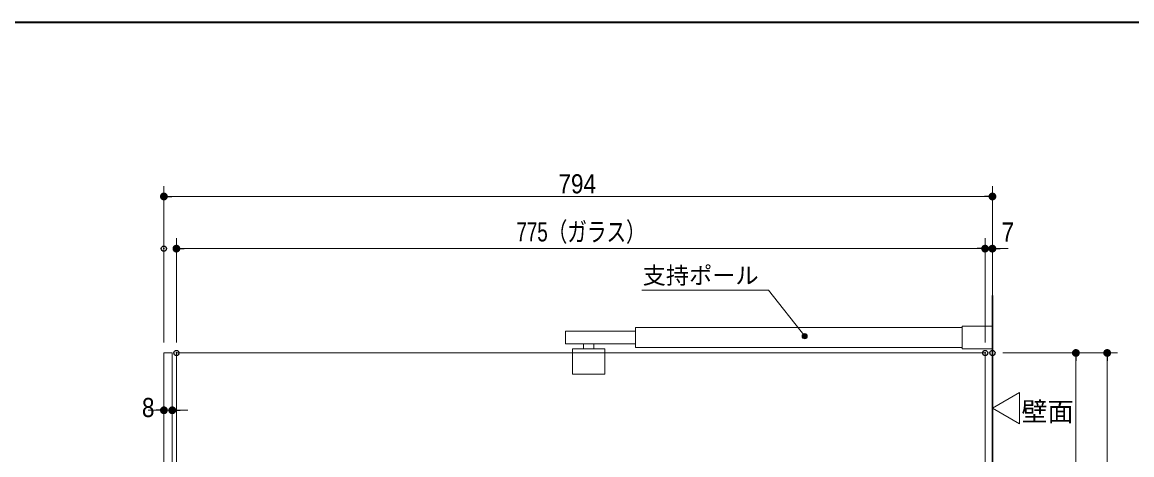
# Model space of a CAD drawing. Units: millimetres, scale not verified. Extents: x -3031 to 3031, y -1522 to 1522.
# Drawn here: x -1853 to -789, y 970 to 1385 of the extents above; entities that cross this region are included whole.
import ezdxf
from ezdxf.enums import TextEntityAlignment as Align

# ---------------------------------------------------------------- set-up
doc = ezdxf.new("R2010")
doc.units = ezdxf.units.MM
doc.header["$LTSCALE"] = 10
doc.header["$PDMODE"] = 32
doc.header["$PDSIZE"] = 5
for name, color, linetype, lineweight in [('0-0_1図面枠', 7, 'Continuous', 20), ('0-1_3一般', 7, 'Continuous', 15), ('0-2_2寸法-3', 7, 'Continuous', 15), ('0-3_2寸法-1', 7, 'Continuous', 15), ('0-4_0', 7, 'Continuous', 25), ('0-6_2寸法-2', 7, 'Continuous', 15)]:
    doc.layers.add(name, color=color, linetype=linetype, lineweight=lineweight)
doc.layers.add('0-5_Defpoints', color=7, linetype='Continuous')
doc.styles.add('ＭＳ ゴシック', font='')
doc.styles.add('ＭＳ Ｐゴシック', font='')
doc.styles.get('ＭＳ ゴシック').set_extended_font_data('MS Gothic')
doc.styles.get('ＭＳ Ｐゴシック').set_extended_font_data('MS PGothic')

# ---------------------------------------------------------------- blocks, each defined once
blk = doc.blocks.new('グループ-2')
at = {"layer": '0-0_1図面枠', "lineweight": 35}
blk.add_lwpolyline([(-20000, 13850), (20000, 13850), (20000, -13850), (-20000, -13850)], close=True, dxfattribs=at)
blk = doc.blocks.new('図面枠')
at = {"layer": '0-0_1図面枠'}
blk.add_blockref('グループ-2', (0, 0), dxfattribs=at)
blk = doc.blocks.new('グループ-16')
at = {"layer": '0-1_3一般', "lineweight": 5}
blk.add_line((-289.5, 10937.8), (-289.5, 10717.8), dxfattribs=at)
at = {"layer": '0-1_3一般'}
blk.add_lwpolyline([(-3709.5, 10887.8), (-4379.5, 10887.8), (-4379.5, 10767.8), (-3709.5, 10767.8)], close=True, dxfattribs=at)
for points in [[(-579.5, 10922.8), (-3709.5, 10922.8), (-3709.5, 10732.8), (-579.5, 10732.8)], [(-289.5, 10937.8), (-579.5, 10937.8), (-579.5, 10717.8), (-289.5, 10717.8)]]:
    blk.add_lwpolyline(points, dxfattribs=at)
at = {"layer": '0-1_3一般', "lineweight": 5}
for points in [[(-4109.5, 10717.8), (-4209.5, 10717.8), (-4209.5, 10767.8), (-4109.5, 10767.8)], [(-4314.5, 10717.8), (-4004.5, 10717.8), (-4004.5, 10477.8), (-4314.5, 10477.8)]]:
    blk.add_lwpolyline(points, close=True, dxfattribs=at)
blk = doc.blocks.new('グループ-17')
at = {"layer": '0-1_3一般', "lineweight": 30}
blk.add_line((-289.5, -8770.6), (-289.5, 11229.4), dxfattribs=at)
at = {"layer": '0-1_3一般'}
blk.add_line((-4359.5, 10679.4), (-3959.5, 10679.4), dxfattribs=at)
blk.add_lwpolyline([(-8229.5, 10679.4), (-8149.5, 10679.4), (-8149.5, -8270.6), (-8229.5, -8270.6)], close=True, dxfattribs=at)
for points in [[(-4359.5, 10679.4), (-8109.5, 10679.4), (-8109.5, -8270.6), (-359.5, -8270.6), (-359.5, -6020.6)], [(-359.5, 7954.4), (-359.5, 10679.4), (-3959.5, 10679.4)]]:
    blk.add_lwpolyline(points, dxfattribs=at)
blk.add_blockref('グループ-16', (0, 0), dxfattribs=at)
blk = doc.blocks.new('_Dot')
at = {"layer": '0-4_0'}
blk.add_line((-5, 0), (-10, 0), dxfattribs=at)
for points in [[(0, 0), (-5, 0), (-4.96, 0.63)], [(0, 0), (-4.96, -0.63), (-5, 0)], [(0, 0), (-4.96, 0.63), (-4.84, 1.24)], [(0, 0), (-4.84, -1.24), (-4.96, -0.63)], [(0, 0), (-4.84, 1.24), (-4.65, 1.84)], [(0, 0), (-4.65, -1.84), (-4.84, -1.24)], [(0, 0), (-4.65, 1.84), (-4.38, 2.41)], [(0, 0), (-4.38, -2.41), (-4.65, -1.84)], [(0, 0), (-4.38, 2.41), (-4.05, 2.94)], [(0, 0), (-4.05, -2.94), (-4.38, -2.41)], [(0, 0), (-4.05, 2.94), (-3.64, 3.42)], [(0, 0), (-3.64, -3.42), (-4.05, -2.94)], [(0, 0), (-3.64, 3.42), (-3.19, 3.85)], [(0, 0), (-3.19, -3.85), (-3.64, -3.42)], [(0, 0), (-3.19, 3.85), (-2.68, 4.22)], [(0, 0), (-2.68, -4.22), (-3.19, -3.85)], [(0, 0), (-2.68, 4.22), (-2.13, 4.52)], [(0, 0), (-2.13, -4.52), (-2.68, -4.22)], [(0, 0), (-2.13, 4.52), (-1.55, 4.76)], [(0, 0), (-1.55, -4.76), (-2.13, -4.52)], [(0, 0), (-1.55, 4.76), (-0.94, 4.91)], [(0, 0), (-0.94, -4.91), (-1.55, -4.76)], [(0, 0), (-0.94, 4.91), (-0.31, 4.99)], [(0, 0), (-0.31, -4.99), (-0.94, -4.91)], [(0, 0), (-0.31, 4.99), (0.31, 4.99)], [(0, 0), (0.31, -4.99), (-0.31, -4.99)], [(0, 0), (0.31, 4.99), (0.94, 4.91)], [(0, 0), (0.94, 4.91), (1.55, 4.76)], [(0, 0), (1.55, 4.76), (2.13, 4.52)], [(0, 0), (2.13, 4.52), (2.68, 4.22)], [(0, 0), (2.68, 4.22), (3.19, 3.85)], [(0, 0), (3.19, 3.85), (3.64, 3.42)], [(0, 0), (3.64, 3.42), (4.05, 2.94)], [(0, 0), (4.05, 2.94), (4.38, 2.41)], [(0, 0), (4.38, 2.41), (4.65, 1.84)], [(0, 0), (4.65, 1.84), (4.84, 1.24)], [(0, 0), (4.84, 1.24), (4.96, 0.63)], [(0, 0), (4.96, 0.63), (5, 0)], [(0, 0), (0.94, -4.91), (0.31, -4.99)], [(0, 0), (1.55, -4.76), (0.94, -4.91)], [(0, 0), (2.13, -4.52), (1.55, -4.76)], [(0, 0), (2.68, -4.22), (2.13, -4.52)], [(0, 0), (3.19, -3.85), (2.68, -4.22)], [(0, 0), (3.64, -3.42), (3.19, -3.85)], [(0, 0), (4.05, -2.94), (3.64, -3.42)], [(0, 0), (4.38, -2.41), (4.05, -2.94)], [(0, 0), (4.65, -1.84), (4.38, -2.41)], [(0, 0), (4.84, -1.24), (4.65, -1.84)], [(0, 0), (4.96, -0.63), (4.84, -1.24)], [(0, 0), (5, 0), (4.96, -0.63)]]:
    blk.add_solid(points, dxfattribs=at)
blk = doc.blocks.new('グループ-19')
at = {"layer": '0-2_2寸法-3'}
blk.add_hatch(color=256, dxfattribs=at).paths.add_polyline_path([(-2063.3, 10840, 1), (-2113.4, 10840, 1)])
blk.add_lwpolyline([(-2088.4, 10840), (-2434.8, 11280), (-3648.3, 11280)], dxfattribs=at)
blk.add_circle((-2088.4, 10840), 25, dxfattribs=at)
at = {"layer": '0-2_2寸法-3', "style": 'ＭＳ ゴシック'}
blk.add_text('支持ポール', height=162.9, dxfattribs=at).set_placement((-3641.1, 11292.7), align=Align.BOTTOM_LEFT)

msp = doc.modelspace()

# ---------------------------------------------------------------- linework, layer by layer
at = {"layer": '0-1_3一般'}
for p, q in [((-1716.7, 1077.94), (-1716.7, 1177.94)), ((-922.7, 1132.94), (-922.7, 1177.94))]:
    msp.add_line(p, q, dxfattribs=at)
at = {"layer": '0-2_2寸法-3'}
msp.add_lwpolyline([(-922.7, 1015), (-896.71, 1030), (-896.71, 1000)], close=True, dxfattribs=at)
at = {"layer": '0-3_2寸法-1'}
for p, q in [((-1716.7, 1177.94), (-1716.7, 1227.94)), ((-922.7, 1177.94), (-922.7, 1227.94)), ((-1709.19, 1217.94), (-930.2, 1217.94)), ((-1704.7, 1077.94), (-1704.7, 1177.94)), ((-929.7, 1077.94), (-929.7, 1177.94)), ((-937.2, 1167.94), (-1697.19, 1167.94)), ((-912.7, 1067.94), (-832.7, 1067.94)), ((-832.7, 1067.94), (-802.7, 1067.94)), ((-842.7, 1060.44), (-842.7, 825.45)), ((-812.7, 1060.44), (-812.7, -869.55))]:
    msp.add_line(p, q, dxfattribs=at)
at = {"layer": '0-5_Defpoints'}
for p in [(-922.7, 1217.94), (-1716.7, 1167.94), (-1704.7, 1167.94), (-922.7, 1167.94), (-1704.7, 1067.94), (-929.7, 1067.94), (-929.7, 1067.94), (-922.7, 1067.94), (-842.7, 1067.94), (-1716.7, 1013), (-1708.7, 1013)]:
    msp.add_point(p, dxfattribs=at)
at = {"layer": '0-6_2寸法-2'}
for p, q in [((-929.7, 1077.94), (-929.7, 1177.94)), ((-922.7, 1077.94), (-922.7, 1177.94)), ((-937.2, 1167.94), (-944.7, 1167.94)), ((-929.7, 1167.94), (-922.7, 1167.94)), ((-915.19, 1167.94), (-907.69, 1167.94)), ((-1716.7, 1023), (-1716.6, 1023)), ((-1708.7, 1023), (-1708.6, 1023)), ((-1724.2, 1013), (-1731.7, 1013)), ((-1708.7, 1013), (-1716.7, 1013)), ((-1701.19, 1013), (-1693.69, 1013))]:
    msp.add_line(p, q, dxfattribs=at)

# ---------------------------------------------------------------- block references
at = {"layer": '0-0_1図面枠', "xscale": 0.1, "yscale": 0.1}
msp.add_blockref('図面枠', (-893.75, 0), dxfattribs=at)
at = {"layer": '0-1_3一般', "xscale": 0.1, "yscale": 0.1}
for name in ['グループ-19', 'グループ-17']:
    msp.add_blockref(name, (-893.75, 0), dxfattribs=at)
at = {"layer": '0-3_2寸法-1', "xscale": 0.7503418, "yscale": 0.7503418}
for p, rotation in [((-1716.7, 1217.94), 180), ((-1704.7, 1167.94), 180), ((-842.7, 1067.94), 90), ((-812.7, 1067.94), 90)]:
    msp.add_blockref('_Dot', p, dxfattribs=dict(at, rotation=rotation))
for p in [(-922.7, 1217.94), (-929.7, 1167.94)]:
    msp.add_blockref('_Dot', p, dxfattribs=at)
at = {"layer": '0-6_2寸法-2', "xscale": 0.7503418, "yscale": 0.7503418}
for p in [(-929.7, 1167.94), (-1716.7, 1013)]:
    msp.add_blockref('_Dot', p, dxfattribs=at)
at = {"layer": '0-6_2寸法-2', "xscale": 0.7503418, "yscale": 0.7503418, "rotation": 180}
for p in [(-922.7, 1167.94), (-1708.7, 1013)]:
    msp.add_blockref('_Dot', p, dxfattribs=at)

# ---------------------------------------------------------------- texts
at = {"layer": '0-2_2寸法-3', "style": 'ＭＳ Ｐゴシック'}
msp.add_text('壁面', height=18.33, dxfattribs=at).set_placement((-894.9, 997.14), align=Align.BOTTOM_LEFT)
at = {"layer": '0-3_2寸法-1', "style": 'ＭＳ Ｐゴシック'}
for s, height, width, p in [('794', 18.33, 0.9, (-1338.58, 1215.42)), ('775（ガラス）', 18.34, 0.75, (-1378.87, 1169.35))]:
    msp.add_text(s, height=height, dxfattribs=dict(at, width=width)).set_placement(p, align=Align.BOTTOM_LEFT)
at = {"layer": '0-6_2寸法-2', "style": 'ＭＳ Ｐゴシック', "width": 0.9}
for s, p in [('7', (-913.95, 1169.18)), ('8', (-1737.72, 1001.02))]:
    msp.add_text(s, height=18.33, dxfattribs=at).set_placement(p, align=Align.BOTTOM_LEFT)

doc.saveas('drawing.dxf')
